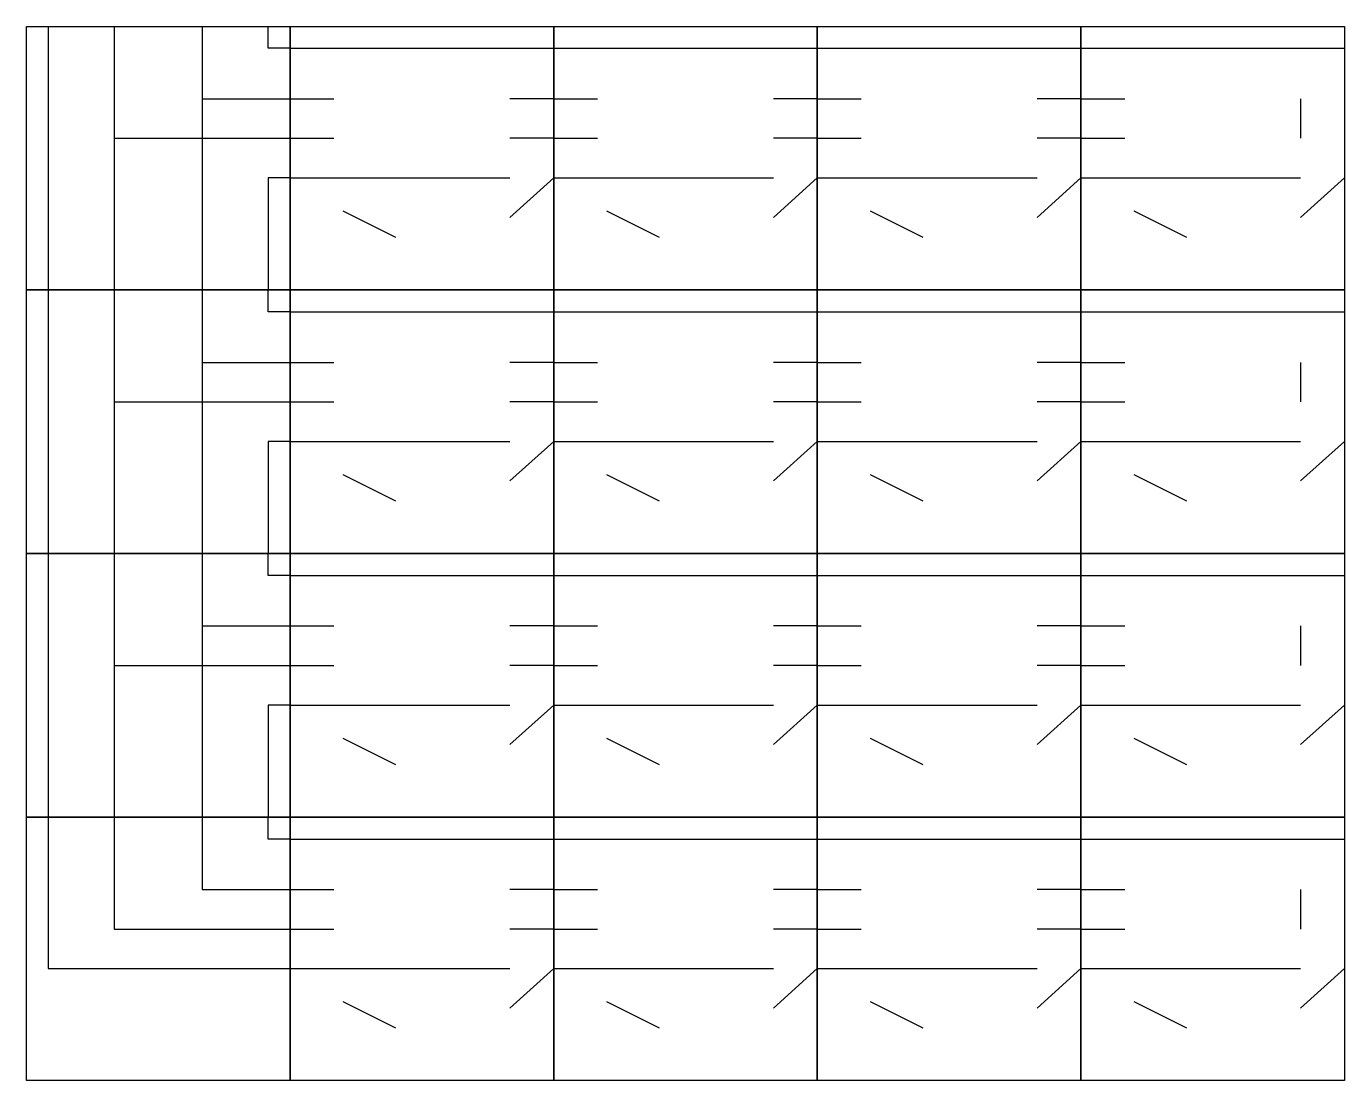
# Model space of a CAD drawing. Extents: x 0 to 125, y 0 to 100.
import ezdxf

# ---------------------------------------------------------------- set-up
doc = ezdxf.new("R2010")
doc.units = 0
doc.layers.get('0').update_dxf_attribs({"linetype": 'CONTINUOUS'})

msp = doc.modelspace()

# ---------------------------------------------------------------- linework, layer by layer
at = {"color": 7}
for p, q in [((0, 100), (25, 100)), ((0, 75), (0, 100)), ((25, 100), (25, 75)), ((25, 100), (50, 100)), ((25, 75), (25, 100)), ((50, 100), (50, 75)), ((50, 100), (75, 100)), ((50, 75), (50, 100)), ((75, 100), (75, 75)), ((75, 100), (100, 100)), ((75, 75), (75, 100)), ((100, 100), (100, 75)), ((100, 100), (125, 100)), ((100, 75), (100, 100)), ((125, 100), (125, 75)), ((25, 75), (0, 75)), ((0, 75), (25, 75)), ((0, 50), (0, 75)), ((50, 75), (25, 75)), ((25, 75), (25, 50)), ((25, 75), (50, 75)), ((25, 50), (25, 75)), ((75, 75), (50, 75)), ((50, 75), (50, 50)), ((50, 75), (75, 75)), ((50, 50), (50, 75)), ((100, 75), (75, 75)), ((75, 75), (75, 50)), ((75, 75), (100, 75)), ((75, 50), (75, 75)), ((125, 75), (100, 75)), ((100, 75), (100, 50)), ((100, 75), (125, 75)), ((100, 50), (100, 75)), ((125, 75), (125, 50)), ((25, 50), (0, 50)), ((0, 50), (25, 50)), ((0, 25), (0, 50)), ((50, 50), (25, 50)), ((25, 50), (25, 25)), ((25, 50), (50, 50)), ((25, 25), (25, 50)), ((75, 50), (50, 50)), ((50, 50), (50, 25)), ((50, 50), (75, 50)), ((50, 25), (50, 50)), ((100, 50), (75, 50)), ((75, 50), (75, 25)), ((75, 50), (100, 50)), ((75, 25), (75, 50)), ((125, 50), (100, 50)), ((100, 50), (100, 25)), ((100, 50), (125, 50)), ((100, 25), (100, 50)), ((125, 50), (125, 25)), ((25, 25), (0, 25)), ((0, 25), (25, 25)), ((0, 0), (0, 25)), ((50, 25), (25, 25)), ((25, 25), (25, 0)), ((25, 25), (50, 25)), ((25, 0), (25, 25)), ((75, 25), (50, 25)), ((50, 25), (50, 0)), ((50, 25), (75, 25)), ((50, 0), (50, 25)), ((100, 25), (75, 25)), ((75, 25), (75, 0)), ((75, 25), (100, 25)), ((75, 0), (75, 25)), ((125, 25), (100, 25)), ((100, 25), (100, 0)), ((100, 25), (125, 25)), ((100, 0), (100, 25)), ((125, 25), (125, 0)), ((25, 0), (0, 0)), ((50, 0), (25, 0)), ((75, 0), (50, 0)), ((100, 0), (75, 0)), ((125, 0), (100, 0))]:
    msp.add_line(p, q, dxfattribs=at)
at = {"color": 0}
for p, q in [((2.08, 100), (2.08, 75)), ((8.33, 100), (8.33, 89.38)), ((16.67, 100), (16.67, 93.12)), ((22.92, 97.92), (22.92, 100)), ((25, 97.92), (22.92, 97.92)), ((25, 97.92), (50, 97.92)), ((50, 97.92), (75, 97.92)), ((75, 97.92), (100, 97.92)), ((100, 97.92), (125, 97.92)), ((125, 97.92), (125, 85.63)), ((16.67, 93.12), (25, 93.12)), ((16.67, 93.12), (16.67, 75)), ((25, 93.12), (29.17, 93.12)), ((50, 93.12), (45.83, 93.12)), ((50, 93.12), (54.17, 93.12)), ((75, 93.12), (70.83, 93.12)), ((75, 93.12), (79.17, 93.12)), ((100, 93.12), (95.83, 93.12)), ((100, 93.12), (104.17, 93.12)), ((120.83, 93.12), (120.83, 89.38)), ((8.33, 89.38), (25, 89.38)), ((8.33, 89.38), (8.33, 75)), ((25, 89.38), (29.17, 89.38)), ((50, 89.38), (45.83, 89.38)), ((50, 89.38), (54.17, 89.38)), ((75, 89.38), (70.83, 89.38)), ((75, 89.38), (79.17, 89.38)), ((100, 89.38), (95.83, 89.38)), ((100, 89.38), (104.17, 89.38)), ((25, 85.63), (22.92, 85.63)), ((22.92, 85.63), (22.92, 75)), ((25, 85.63), (45.83, 85.63)), ((50, 85.63), (45.83, 81.87)), ((50, 85.63), (70.83, 85.63)), ((75, 85.63), (70.83, 81.87)), ((75, 85.63), (95.83, 85.63)), ((100, 85.63), (95.83, 81.87)), ((100, 85.63), (120.83, 85.63)), ((125, 85.63), (120.83, 81.87)), ((30, 82.5), (35, 80)), ((55, 82.5), (60, 80)), ((80, 82.5), (85, 80)), ((105, 82.5), (110, 80)), ((2.08, 75), (2.08, 50)), ((8.33, 75), (8.33, 64.38)), ((16.67, 75), (16.67, 68.13)), ((22.92, 72.92), (22.92, 75)), ((25, 72.92), (22.92, 72.92)), ((25, 72.92), (50, 72.92)), ((50, 72.92), (75, 72.92)), ((75, 72.92), (100, 72.92)), ((100, 72.92), (125, 72.92)), ((125, 72.92), (125, 60.63)), ((16.67, 68.13), (25, 68.13)), ((16.67, 68.13), (16.67, 50)), ((25, 68.13), (29.17, 68.13)), ((50, 68.13), (45.83, 68.13)), ((50, 68.13), (54.17, 68.13)), ((75, 68.13), (70.83, 68.13)), ((75, 68.13), (79.17, 68.13)), ((100, 68.13), (95.83, 68.13)), ((100, 68.13), (104.17, 68.13)), ((120.83, 68.13), (120.83, 64.38)), ((8.33, 64.38), (25, 64.38)), ((8.33, 64.38), (8.33, 50)), ((25, 64.38), (29.17, 64.38)), ((50, 64.38), (45.83, 64.38)), ((50, 64.38), (54.17, 64.38)), ((75, 64.38), (70.83, 64.38)), ((75, 64.38), (79.17, 64.38)), ((100, 64.38), (95.83, 64.38)), ((100, 64.38), (104.17, 64.38)), ((25, 60.63), (22.92, 60.63)), ((22.92, 60.63), (22.92, 50)), ((25, 60.63), (45.83, 60.63)), ((50, 60.63), (45.83, 56.88)), ((50, 60.63), (70.83, 60.63)), ((75, 60.63), (70.83, 56.88)), ((75, 60.63), (95.83, 60.63)), ((100, 60.63), (95.83, 56.88)), ((100, 60.63), (120.83, 60.63)), ((125, 60.63), (120.83, 56.88)), ((30, 57.5), (35, 55)), ((55, 57.5), (60, 55)), ((80, 57.5), (85, 55)), ((105, 57.5), (110, 55)), ((2.08, 50), (2.08, 25)), ((8.33, 50), (8.33, 39.38)), ((16.67, 50), (16.67, 43.13)), ((22.92, 47.92), (22.92, 50)), ((25, 47.92), (22.92, 47.92)), ((25, 47.92), (50, 47.92)), ((50, 47.92), (75, 47.92)), ((75, 47.92), (100, 47.92)), ((100, 47.92), (125, 47.92)), ((125, 47.92), (125, 35.63)), ((16.67, 43.13), (25, 43.13)), ((16.67, 43.13), (16.67, 25)), ((25, 43.13), (29.17, 43.13)), ((50, 43.13), (45.83, 43.13)), ((50, 43.13), (54.17, 43.13)), ((75, 43.13), (70.83, 43.13)), ((75, 43.13), (79.17, 43.13)), ((100, 43.13), (95.83, 43.13)), ((100, 43.13), (104.17, 43.13)), ((120.83, 43.13), (120.83, 39.38)), ((8.33, 39.38), (25, 39.38)), ((8.33, 39.38), (8.33, 25)), ((25, 39.38), (29.17, 39.38)), ((50, 39.38), (45.83, 39.38)), ((50, 39.38), (54.17, 39.38)), ((75, 39.38), (70.83, 39.38)), ((75, 39.38), (79.17, 39.38)), ((100, 39.38), (95.83, 39.38)), ((100, 39.38), (104.17, 39.38)), ((25, 35.63), (22.92, 35.63)), ((22.92, 35.63), (22.92, 25)), ((25, 35.63), (45.83, 35.63)), ((50, 35.63), (45.83, 31.87)), ((50, 35.63), (70.83, 35.63)), ((75, 35.63), (70.83, 31.87)), ((75, 35.63), (95.83, 35.63)), ((100, 35.63), (95.83, 31.87)), ((100, 35.63), (120.83, 35.63)), ((125, 35.63), (120.83, 31.87)), ((30, 32.5), (35, 30)), ((55, 32.5), (60, 30)), ((80, 32.5), (85, 30)), ((105, 32.5), (110, 30)), ((2.08, 25), (2.08, 10.63)), ((8.33, 25), (8.33, 14.38)), ((16.67, 25), (16.67, 18.13)), ((22.92, 22.92), (22.92, 25)), ((25, 22.92), (22.92, 22.92)), ((25, 22.92), (50, 22.92)), ((50, 22.92), (75, 22.92)), ((75, 22.92), (100, 22.92)), ((100, 22.92), (125, 22.92)), ((125, 22.92), (125, 10.63)), ((16.67, 18.13), (25, 18.13)), ((25, 18.13), (29.17, 18.13)), ((50, 18.13), (45.83, 18.13)), ((50, 18.13), (54.17, 18.13)), ((75, 18.13), (70.83, 18.13)), ((75, 18.13), (79.17, 18.13)), ((100, 18.13), (95.83, 18.13)), ((100, 18.13), (104.17, 18.13)), ((120.83, 18.13), (120.83, 14.38)), ((8.33, 14.38), (25, 14.38)), ((25, 14.38), (29.17, 14.38)), ((50, 14.38), (45.83, 14.38)), ((50, 14.38), (54.17, 14.38)), ((75, 14.38), (70.83, 14.38)), ((75, 14.38), (79.17, 14.38)), ((100, 14.38), (95.83, 14.38)), ((100, 14.38), (104.17, 14.38)), ((2.08, 10.63), (25, 10.63)), ((25, 10.63), (45.83, 10.63)), ((50, 10.63), (45.83, 6.88)), ((50, 10.63), (70.83, 10.63)), ((75, 10.63), (70.83, 6.88)), ((75, 10.63), (95.83, 10.63)), ((100, 10.63), (95.83, 6.88)), ((100, 10.63), (120.83, 10.63)), ((125, 10.63), (120.83, 6.88)), ((30, 7.5), (35, 5)), ((55, 7.5), (60, 5)), ((80, 7.5), (85, 5)), ((105, 7.5), (110, 5))]:
    msp.add_line(p, q, dxfattribs=at)

doc.saveas('drawing.dxf')
